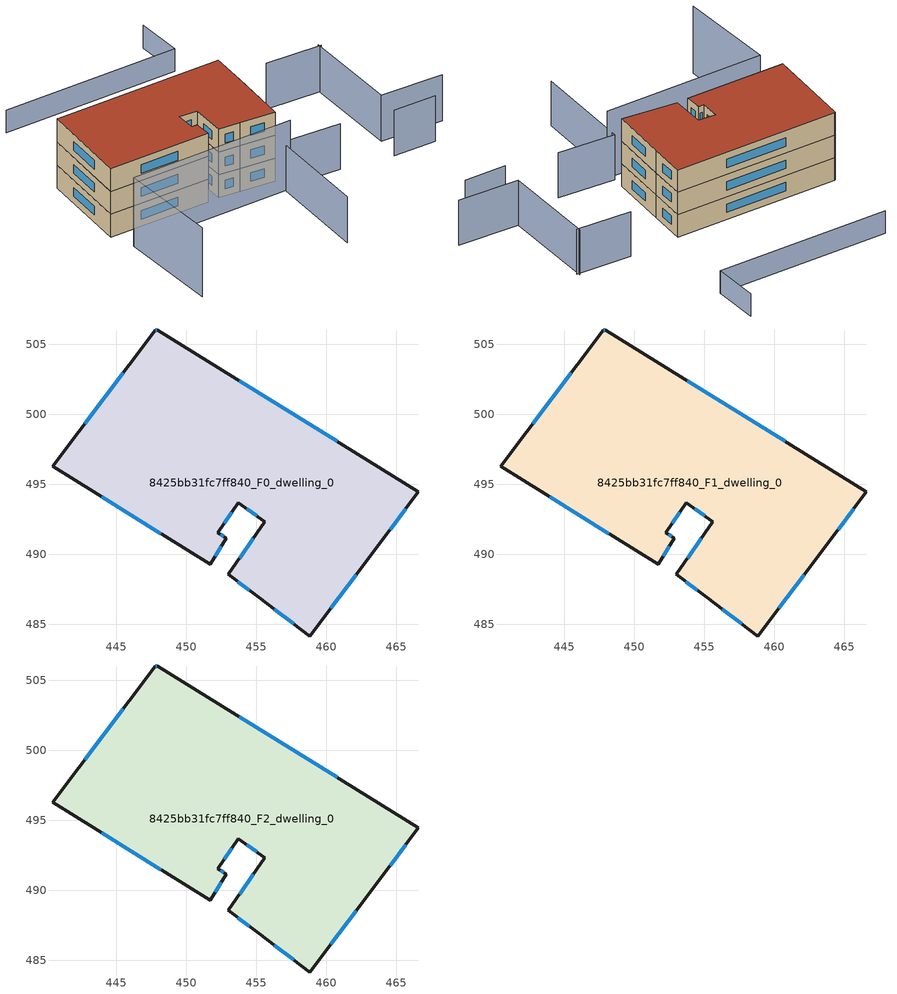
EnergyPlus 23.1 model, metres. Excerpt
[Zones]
8425bb31fc7ff840_F0_dwelling_0
 floor ground (EU_floor_Construction): 466.59,494.48 463.65,490.52 458.81,484.16 455.17,486.93 452.99,488.55 455.63,492.31 453.72,493.69 452.26,491.53 452.86,491.16 451.7,489.29 440.45,496.28 447.79,505.99 447.92,506.02 447.97,505.99 z0
 wall outside (EU_wall_Construction): 447.92,506.02 447.79,505.99 440.45,496.28 451.7,489.29 452.86,491.16 452.26,491.53 453.72,493.69 455.63,492.31 452.99,488.55 455.17,486.93 458.81,484.16 463.65,490.52 466.59,494.48 447.97,505.99 447.92,506.02 z0:3
 window (EU_Window_Construction): 447.88,506.01 447.83,506 / 460.79,498.06 453.77,502.4 / 464.57,491.76 465.68,493.24 / 460.32,486.14 462.14,488.54 / 456.3,486.07 457.68,485.02 / 453.67,488.05 454.49,487.44 / 454.81,491.14 453.81,489.73 / 454.31,493.26 455.03,492.74 / 452.72,492.2 453.26,493.02 / 452.67,491.27 452.45,491.41 / 452.06,489.87 452.5,490.58 / 443.95,494.1 448.2,491.47 / 445.5,502.97 442.74,499.31 z0.93:2.07
8425bb31fc7ff840_F1_dwelling_0
 floor to 8425bb31fc7ff840_F0_dwelling_0 (EU_floor_Construction): 466.59,494.48 463.65,490.52 458.81,484.16 455.17,486.93 452.99,488.55 455.63,492.31 453.72,493.69 452.26,491.53 452.86,491.16 451.7,489.29 440.45,496.28 447.79,505.99 447.92,506.02 447.97,505.99 z3
 wall outside (EU_wall_Construction): 447.92,506.02 447.79,505.99 440.45,496.28 451.7,489.29 452.86,491.16 452.26,491.53 453.72,493.69 455.63,492.31 452.99,488.55 455.17,486.93 458.81,484.16 463.65,490.52 466.59,494.48 447.97,505.99 447.92,506.02 z3:6
 window (EU_Window_Construction): 447.88,506.01 447.83,506 / 460.79,498.06 453.77,502.4 / 464.57,491.76 465.68,493.24 / 460.32,486.14 462.14,488.54 / 456.3,486.07 457.68,485.02 / 453.67,488.05 454.49,487.44 / 454.81,491.14 453.81,489.73 / 454.31,493.26 455.03,492.74 / 452.72,492.2 453.26,493.02 / 452.67,491.27 452.45,491.41 / 452.06,489.87 452.5,490.58 / 443.95,494.1 448.2,491.47 / 445.5,502.97 442.74,499.31 z3.93:5.07
8425bb31fc7ff840_F2_dwelling_0
 floor to 8425bb31fc7ff840_F1_dwelling_0 (EU_floor_Construction): 466.59,494.48 463.65,490.52 458.81,484.16 455.17,486.93 452.99,488.55 455.63,492.31 453.72,493.69 452.26,491.53 452.86,491.16 451.7,489.29 440.45,496.28 447.79,505.99 447.92,506.02 447.97,505.99 z6
 wall outside (EU_wall_Construction): 447.92,506.02 447.79,505.99 440.45,496.28 451.7,489.29 452.86,491.16 452.26,491.53 453.72,493.69 455.63,492.31 452.99,488.55 455.17,486.93 458.81,484.16 463.65,490.52 466.59,494.48 447.97,505.99 447.92,506.02 z6:9
 window (EU_Window_Construction): 447.88,506.01 447.83,506 / 460.79,498.06 453.77,502.4 / 464.57,491.76 465.68,493.24 / 460.32,486.14 462.14,488.54 / 456.3,486.07 457.68,485.02 / 453.67,488.05 454.49,487.44 / 454.81,491.14 453.81,489.73 / 454.31,493.26 455.03,492.74 / 452.72,492.2 453.26,493.02 / 452.67,491.27 452.45,491.41 / 452.06,489.87 452.5,490.58 / 443.95,494.1 448.2,491.47 / 445.5,502.97 442.74,499.31 z6.93:8.07
 roof outside (EU_roof_Construction): 463.65,490.52 466.59,494.48 447.97,505.99 447.92,506.02 447.79,505.99 440.45,496.28 451.7,489.29 452.86,491.16 452.26,491.53 453.72,493.69 455.63,492.31 452.99,488.55 455.17,486.93 458.81,484.16 z9
shading: 469.04,474.05 473.71,471.1 / 449.81,471.54 457.78,482.87 / 457.78,482.87 464,478.49 / 472.6,491.19 478.56,487.07 / 478.11,472.16 471.36,476.67 / 471.36,476.67 478.55,487.42 z0:6; 432.78,481.89 439.66,493.14 / 439.66,493.14 457.92,481.98 z0:9; 479.19,508.98 476,503.82 / 476,503.82 456.42,515.92 z0:3
[Building]
EU S2 Campaign: North Axis=0; Terrain=City; Solar Distribution=FullExterior
[Site:Location]
Montreal-Trudeau.Intl.AP: Latitude=45.4667; Longitude=-73.75; Time Zone=-5; Elevation=36
[SizingPeriod:WeatherFileDays]
AnnualSizingPeriod: Begin Month=1; Begin Day of Month=1; End Month=12; End Day of Month=31; Day of Week for Start Day=Monday; Use Weather File Daylight Saving Period=No; Use Weather File Rain and Snow Indicators=No
[MATERIAL]
EU_InternalMass_Material: Roughness=MediumRough; Thickness=0.1; Conductivity=1; Density=1800; Specific Heat=900; Thermal Absorptance=0.9; Solar Absorptance=0.7; Visible Absorptance=0.7
[MATERIAL:NOMASS] Roughness=MediumRough; Thermal Absorptance=0.9; Solar Absorptance=0.7; Visible Absorptance=0.7
Name | Thermal Resistance
EU_wall_NoMass; EU_floor_NoMass | 1.36485
EU_roof_NoMass | 2.55992
[WINDOWMATERIAL:SIMPLEGLAZINGSYSTEM]
EU_Window_SimpleGlazing: UFactor=3.92339; Solar Heat Gain Coefficient=0.8; Visible Transmittance=0.8
[CONSTRUCTION]
EU_wall_Construction: EU_wall_NoMass
EU_roof_Construction: EU_roof_NoMass
EU_floor_Construction: EU_floor_NoMass
EU_Window_Construction: EU_Window_SimpleGlazing
EU_InternalMass_Construction: EU_InternalMass_Material
[ZONE] Type=1; Multiplier=1; Ceiling Height=autocalculate; Floor Area=autocalculate; Part of Total Floor Area=Yes
Name | Volume
8425bb31fc7ff840_F0_dwelling_0 | 788.095
8425bb31fc7ff840_F1_dwelling_0; 8425bb31fc7ff840_F2_dwelling_0 | 788.096
[INTERNALMASS] Construction=EU_InternalMass_Construction; Surface Area=262.699
Name | Zone or ZoneList
8425bb31fc7ff840_F0_dwelling_0_EU_InternalMass | 8425bb31fc7ff840_F0_dwelling_0
8425bb31fc7ff840_F1_dwelling_0_EU_InternalMass | 8425bb31fc7ff840_F1_dwelling_0
8425bb31fc7ff840_F2_dwelling_0_EU_InternalMass | 8425bb31fc7ff840_F2_dwelling_0
[OTHEREQUIPMENT] Fuel Type=Electricity; Design Level Calculation Method=Watts/Area; Power per Zone Floor Area=1; Fraction Latent=0; Fraction Radiant=0; Fraction Lost=0; Carbon Dioxide Generation Rate=0; EndUse Subcategory=EU_Step8_InternalGains
Name | Zone or ZoneList or Space or SpaceList | Schedule
EU_Step8_InternalGain_8425bb31fc7ff840_F0_dwelling_0_f000 | 8425bb31fc7ff840_F0_dwelling_0 | EU_Step8_GainSchedule_8425bb31fc7ff840_F0_dwelling_0_f000
EU_Step8_InternalGain_8425bb31fc7ff840_F1_dwelling_0_f000 | 8425bb31fc7ff840_F1_dwelling_0 | EU_Step8_GainSchedule_8425bb31fc7ff840_F1_dwelling_0_f000
EU_Step8_InternalGain_8425bb31fc7ff840_F2_dwelling_0_f000 | 8425bb31fc7ff840_F2_dwelling_0 | EU_Step8_GainSchedule_8425bb31fc7ff840_F2_dwelling_0_f000
[ZONEVENTILATION:DESIGNFLOWRATE] Schedule=EU_AlwaysOn; Design Flow Rate Calculation Method=AirChanges/Hour; Air Changes per Hour=0.860309; Ventilation Type=Natural; Fan Pressure Rise=0; Fan Total Efficiency=1; Constant Term Coefficient=1; Temperature Term Coefficient=0; Velocity Term Coefficient=0; Velocity Squared Term Coefficient=0; Minimum Indoor Temperature=-100; Maximum Indoor Temperature=100; Delta Temperature=-100; Minimum Outdoor Temperature=-100; Maximum Outdoor Temperature=100; Maximum Wind Speed=40
Name | Zone or ZoneList or Space or SpaceList
EU_ConstantAir_8425bb31fc7ff840_F0_dwelling_0 | 8425bb31fc7ff840_F0_dwelling_0
EU_ConstantAir_8425bb31fc7ff840_F1_dwelling_0 | 8425bb31fc7ff840_F1_dwelling_0
EU_ConstantAir_8425bb31fc7ff840_F2_dwelling_0 | 8425bb31fc7ff840_F2_dwelling_0
[HVACTEMPLATE:THERMOSTAT] Constant Heating Setpoint=20; Constant Cooling Setpoint=50
EU_HeatOnly_8425bb31fc7ff840_F0_dwelling_0; EU_HeatOnly_8425bb31fc7ff840_F1_dwelling_0; EU_HeatOnly_8425bb31fc7ff840_F2_dwelling_0
[HVACTEMPLATE:ZONE:IDEALLOADSAIRSYSTEM] System Availability Schedule=EU_AlwaysOn; Maximum Heating Supply Air Temperature=50; Minimum Cooling Supply Air Temperature=13; Maximum Heating Supply Air Humidity Ratio=0.0156; Minimum Cooling Supply Air Humidity Ratio=0.0077; Heating Limit=NoLimit; Cooling Limit=NoLimit; Heating Availability Schedule=EU_AlwaysOn; Cooling Availability Schedule=EU_CoolingOff; Dehumidification Control Type=ConstantSensibleHeatRatio; Cooling Sensible Heat Ratio=0.7; Dehumidification Setpoint=60; Humidification Control Type=None; Humidification Setpoint=30; Outdoor Air Method=None; Outdoor Air Flow Rate per Person=0.00944; Outdoor Air Flow Rate per Zone Floor Area=0; Outdoor Air Flow Rate per Zone=0; Demand Controlled Ventilation Type=None; Outdoor Air Economizer Type=NoEconomizer; Heat Recovery Type=None; Sensible Heat Recovery Effectiveness=0.7; Latent Heat Recovery Effectiveness=0.65
Name | Template Thermostat
8425bb31fc7ff840_F0_dwelling_0 | EU_HeatOnly_8425bb31fc7ff840_F0_dwelling_0
8425bb31fc7ff840_F1_dwelling_0 | EU_HeatOnly_8425bb31fc7ff840_F1_dwelling_0
8425bb31fc7ff840_F2_dwelling_0 | EU_HeatOnly_8425bb31fc7ff840_F2_dwelling_0
[SIZING:ZONE] Zone Cooling Design Supply Air Temperature Input Method=SupplyAirTemperature; Zone Cooling Design Supply Air Temperature=13; Zone Heating Design Supply Air Temperature Input Method=SupplyAirTemperature; Zone Heating Design Supply Air Temperature=50; Zone Cooling Design Supply Air Humidity Ratio=0.008; Zone Heating Design Supply Air Humidity Ratio=0.008; Cooling Design Air Flow Method=DesignDay; Cooling Design Air Flow Rate=0; Cooling Minimum Air Flow per Zone Floor Area=0.000762; Cooling Minimum Air Flow=0; Cooling Minimum Air Flow Fraction=0.2; Heating Design Air Flow Method=DesignDay; Heating Design Air Flow Rate=0; Heating Maximum Air Flow per Zone Floor Area=0.002032; Heating Maximum Air Flow=0.141576; Heating Maximum Air Flow Fraction=0.3; Account for Dedicated Outdoor Air System=No; Dedicated Outdoor Air System Control Strategy=NeutralSupplyAir; Dedicated Outdoor Air Low Setpoint Temperature for Design=autosize; Dedicated Outdoor Air High Setpoint Temperature for Design=autosize; Zone Load Sizing Method=Sensible Load Only No Latent Load; Zone Latent Cooling Design Supply Air Humidity Ratio Input Method=HumidityRatioDifference; Zone Cooling Design Supply Air Humidity Ratio Difference=0.005; Zone Latent Heating Design Supply Air Humidity Ratio Input Method=HumidityRatioDifference; Zone Humidification Design Supply Air Humidity Ratio Difference=0.005
8425bb31fc7ff840_F0_dwelling_0; 8425bb31fc7ff840_F1_dwelling_0; 8425bb31fc7ff840_F2_dwelling_0
[SCHEDULE:CONSTANT]
Name | Hourly Value
EU_AlwaysOn | 1
EU_CoolingOff | 0
[SCHEDULE:FILE] Column Number=1; Rows to Skip at Top=0; Number of Hours of Data=8760; Column Separator=Comma; Interpolate to Timestep=No; Minutes per Item=60; Adjust Schedule for Daylight Savings=Yes
Name | File
EU_Step8_GainSchedule_8425bb31fc7ff840_F0_dwelling_0_f000 | ../../schedules/8425bb31fc7ff840/8425bb31fc7ff840_F0_dwelling_0_f000_gain.csv
EU_Step8_GainSchedule_8425bb31fc7ff840_F1_dwelling_0_f000 | ../../schedules/8425bb31fc7ff840/8425bb31fc7ff840_F1_dwelling_0_f000_gain.csv
EU_Step8_GainSchedule_8425bb31fc7ff840_F2_dwelling_0_f000 | ../../schedules/8425bb31fc7ff840/8425bb31fc7ff840_F2_dwelling_0_f000_gain.csv
